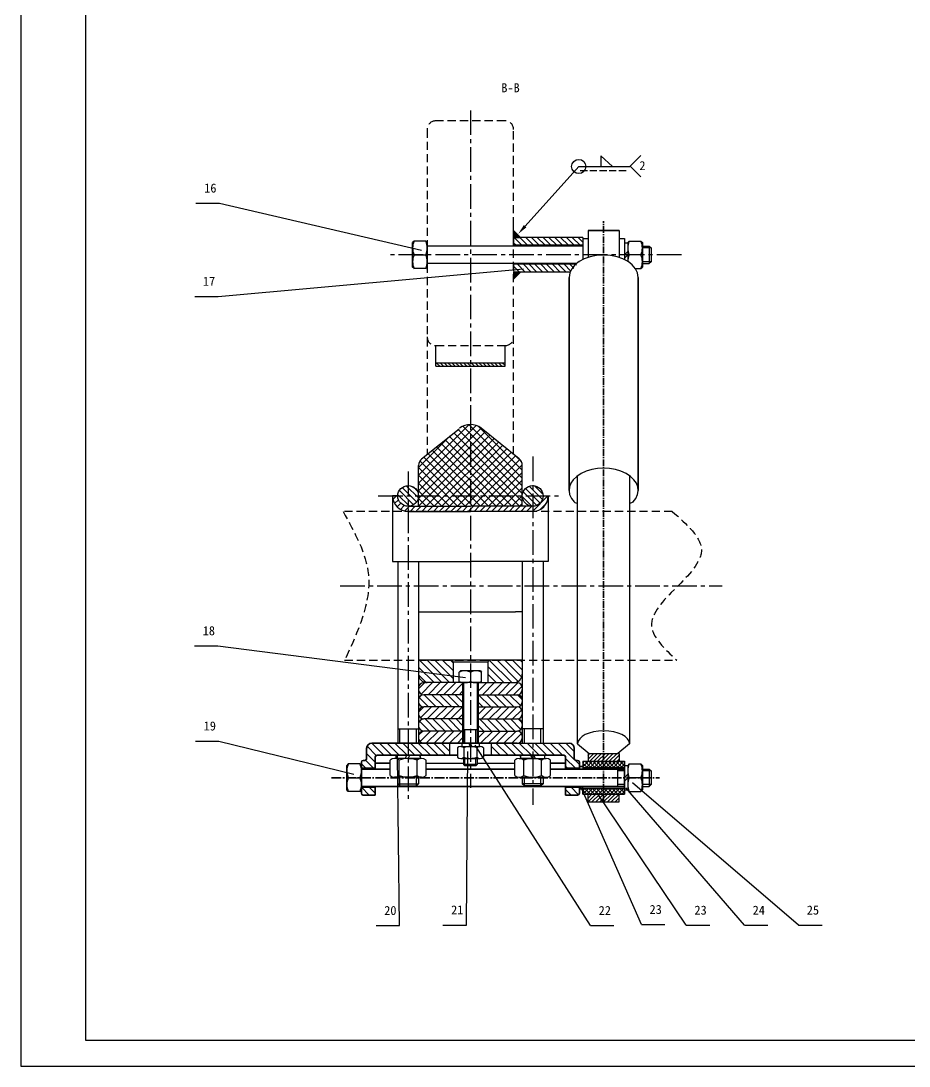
# Model space of a CAD drawing. Header units: millimetres. Extents: x -4667 to 8941, y -1665 to 5310.
# Drawn here: x 4079.8 to 4423.8, y 3129.6 to 3534.7 of the extents above; entities that cross this region are included whole.
import ezdxf

# ---------------------------------------------------------------- set-up
doc = ezdxf.new("R2010")
doc.units = ezdxf.units.MM
doc.linetypes.add('CENTER2', pattern=[28.575, 19.05, -3.175, 3.175, -3.175])
doc.linetypes.add('DASHED2', pattern=[9.525, 6.35, -3.175])
for name, color, linetype in [('尺寸', 4, 'CONTINUOUS'), ('点划线', 6, 'CENTER2'), ('细实线', 3, 'CONTINUOUS'), ('虚线', 4, 'DASHED2')]:
    doc.layers.add(name, color=color, linetype=linetype)
doc.layers.add('粗实线', color=2, linetype='CONTINUOUS', lineweight=30)
doc.styles.get("Standard").update_dxf_attribs({"font": '', "height": 3.5})
doc.styles.get('Standard').set_extended_font_data('SimSun')

msp = doc.modelspace()

# ---------------------------------------------------------------- hatches: boundary and pattern name
at = {"layer": '粗实线', "ltscale": 0.5}
for points in [[(4270.66, 3453.38), (4270.66, 3450.7), (4273.34, 3450.7)], [(4273.34, 3437.3), (4270.66, 3437.3), (4270.66, 3434.62)]]:
    msp.add_hatch(color=256, dxfattribs=at).paths.add_polyline_path(points)
at = {"layer": '细实线', "ltscale": 0.5}
h = msp.add_hatch(dxfattribs=at)
h.set_pattern_fill('ANSI31', color=256, scale=0.67, style=0)
h.set_pattern_definition([(45, (4233.8086, 3254.7525), (-1.504193, 1.504193), [])])
h.paths.add_polyline_path([(4313.86, 3633.51, 0.414214), (4311.85, 3635.52), (4293.76, 3635.52), (4293.76, 3630.83), (4311.85, 3630.83, 0.414214), (4313.86, 3632.84)], flags=17)
h.paths.add_polyline_path([(4293.76, 3635.52), (4275.67, 3635.52, 0.414214), (4273.66, 3633.51), (4273.66, 3632.84, 0.414214), (4275.67, 3630.83), (4293.76, 3630.83)], flags=17)
h.paths.add_polyline_path([(4293.76, 3653.61), (4275.67, 3653.61, 0.414214), (4273.66, 3651.6), (4273.66, 3650.93, 0.414214), (4275.67, 3648.92), (4293.76, 3648.92)], flags=17)
h.paths.add_polyline_path([(4313.86, 3650.93), (4313.86, 3651.6, 0.414214), (4311.85, 3653.61), (4293.76, 3653.61), (4293.76, 3648.92), (4311.85, 3648.92, 0.414214)], flags=17)
h.paths.add_polyline_path([(4311.85, 3648.92, 0.414214), (4313.86, 3650.93), (4313.86, 3651.6, 0.414214), (4311.85, 3653.61), (4293.76, 3653.61), (4293.76, 3648.92)])
h.paths.add_polyline_path([(4293.76, 3648.92), (4293.76, 3653.61), (4275.67, 3653.61, 0.414214), (4273.66, 3651.6), (4273.66, 3650.93, 0.414214), (4275.67, 3648.92)])
h.paths.add_polyline_path([(4275.67, 3635.52, 0.414214), (4273.66, 3633.51), (4273.66, 3632.84, 0.414214), (4275.67, 3630.83), (4293.76, 3630.83), (4293.76, 3635.52)], flags=17)
h.paths.add_polyline_path([(4311.85, 3630.83, 0.414214), (4313.86, 3632.84), (4313.86, 3633.51, 0.414214), (4311.85, 3635.52), (4293.76, 3635.52), (4293.76, 3630.83)], flags=17)
h.paths.add_polyline_path([(4250.89, 3273.51), (4250.89, 3278.2), (4235.82, 3278.2, 0.414214), (4233.81, 3276.19), (4233.81, 3275.52, 0.414214), (4235.82, 3273.51)])
h.paths.add_polyline_path([(4272, 3273.51, 0.414214), (4274.01, 3275.52), (4274.01, 3276.19, 0.414214), (4272, 3278.2), (4256.92, 3278.2), (4256.92, 3273.51)])
h.paths.add_polyline_path([(4235.82, 3268.82, 0.414214), (4233.81, 3266.81), (4233.81, 3266.14, 0.414214), (4235.82, 3264.13), (4250.89, 3264.13), (4250.89, 3268.82)])
h.paths.add_polyline_path([(4272, 3264.13, 0.414214), (4274.01, 3266.14), (4274.01, 3266.81, 0.414214), (4272, 3268.82), (4256.92, 3268.82), (4256.92, 3264.13)])
h.paths.add_polyline_path([(4250.89, 3254.75), (4250.89, 3259.44), (4235.82, 3259.44, 0.414214), (4233.81, 3257.43), (4233.81, 3256.76, 0.414214), (4235.82, 3254.75)])
h.paths.add_polyline_path([(4272, 3254.75, 0.414214), (4274.01, 3256.76), (4274.01, 3257.43, 0.414214), (4272, 3259.44), (4256.92, 3259.44), (4256.92, 3254.75), (4257.26, 3254.75)])
h = msp.add_hatch(dxfattribs=at)
h.set_pattern_fill('ANSI31', color=256, scale=0.5025, angle=90, style=0)
h.set_pattern_definition([(135, (4270.6586, 3437.303), (-1.128145, -1.128145), [])])
h.paths.add_polyline_path([(4297.46, 3450.7), (4270.66, 3450.7), (4270.66, 3447.69), (4297.46, 3447.69)])
edge = h.paths.add_edge_path()
edge.add_ellipse((4305.5, 3435.28), major_axis=(-13.4, 0), ratio=0.642788, start_angle=324.1852, end_angle=346.4008, ccw=False)
edge.add_line((4294.63, 3440.32), (4270.66, 3440.32))
edge.add_line((4270.66, 3440.32), (4270.66, 3437.64))
edge.add_line((4270.66, 3437.64), (4270.66, 3437.3))
edge.add_line((4270.66, 3437.3), (4273.34, 3437.3))
edge.add_line((4273.34, 3437.3), (4292.47, 3437.3))
h = msp.add_hatch(dxfattribs=at)
h.set_pattern_fill('ANSI31', color=256, scale=0.335, angle=90, style=0)
h.set_pattern_definition([(135, (4240.5086, 3400.7903), (-0.752096, -0.752096), [])])
h.paths.add_polyline_path([(4253.91, 3402.13), (4240.51, 3402.13), (4240.51, 3400.79), (4253.91, 3400.79)])
h.paths.add_polyline_path([(4267.31, 3402.13), (4253.91, 3402.13), (4253.91, 3400.79), (4267.31, 3400.79)])
h = msp.add_hatch(dxfattribs=at)
h.set_pattern_fill('ANSI37', color=256, scale=0.67, angle=90, style=0)
h.set_pattern_definition([(135, (4233.8086, 3346.5425), (-1.50419, -1.50419), []), (225, (4233.8086, 3346.5425), (1.50419, -1.50419), [])])
h.paths.add_polyline_path([(4253.91, 3350.56), (4274.01, 3350.56), (4274.01, 3362.36, 0.226756), (4272.76, 3364.97), (4258.12, 3376.78, 0.171363), (4253.91, 3378.27)])
h.paths.add_polyline_path([(4253.91, 3378.27, 0.171363), (4249.7, 3376.78), (4235.06, 3364.97, 0.226756), (4233.81, 3362.36), (4233.81, 3350.56), (4253.91, 3350.56)])
h.paths.add_polyline_path([(4253.91, 3346.54), (4253.91, 3350.56), (4233.81, 3350.56), (4233.81, 3346.54)])
h.paths.add_polyline_path([(4274.01, 3346.54), (4274.01, 3350.56), (4253.91, 3350.56), (4253.91, 3346.54)])
h = msp.add_hatch(dxfattribs=at)
h.set_pattern_fill('ANSI31', color=256, scale=0.5025, angle=90, style=0)
h.set_pattern_definition([(135, (4225.7686, 3346.5425), (-1.128145, -1.128145), [])])
h.paths.add_polyline_path([(4229.79, 3354.58, 0.414214), (4225.77, 3350.56), (4229.79, 3350.56)])
h.paths.add_polyline_path([(4233.81, 3350.56, 0.414214), (4229.79, 3354.58), (4229.79, 3350.56)])
h.paths.add_polyline_path([(4233.81, 3350.56), (4229.79, 3350.56), (4229.79, 3346.54, 0.414214)])
h.paths.add_polyline_path([(4229.79, 3350.56), (4225.77, 3350.56, 0.414214), (4229.79, 3346.54)])
h.paths.add_polyline_path([(4278.03, 3354.58, 0.414214), (4274.01, 3350.56), (4278.03, 3350.56)])
h.paths.add_polyline_path([(4282.05, 3350.56, 0.414214), (4278.03, 3354.58), (4278.03, 3350.56)])
h.paths.add_polyline_path([(4278.03, 3346.54, 0.414214), (4282.05, 3350.56), (4278.03, 3350.56)])
h.paths.add_polyline_path([(4278.03, 3346.54), (4278.03, 3350.56), (4274.01, 3350.56, 0.414214)])
h = msp.add_hatch(dxfattribs=at)
h.set_pattern_fill('ANSI31', color=256, scale=0.5025, style=0)
h.set_pattern_definition([(45, (4223.7586, 3344.5325), (-1.128145, 1.128145), [])])
h.paths.add_polyline_path([(4253.91, 3346.54), (4229.79, 3346.54), (4229.79, 3344.53), (4253.91, 3344.53)])
h.paths.add_polyline_path([(4278.03, 3346.54), (4253.91, 3346.54), (4253.91, 3344.53), (4278.03, 3344.53)])
h.paths.add_polyline_path([(4284.06, 3350.56), (4282.05, 3350.56, -0.414214), (4278.03, 3346.54), (4278.03, 3344.53, 0.414214)])
h.paths.add_polyline_path([(4225.77, 3350.56), (4223.76, 3350.56, 0.414214), (4229.79, 3344.53), (4229.79, 3346.54, -0.414214)])
h = msp.add_hatch(dxfattribs=at)
h.set_pattern_fill('ANSI31', color=256, scale=0.67, angle=90, style=0)
h.set_pattern_definition([(135, (4233.8086, 3278.2025), (-1.50419, -1.50419), [])])
h.paths.add_polyline_path([(4247.21, 3278.2), (4247.21, 3286.91), (4233.81, 3286.91), (4233.81, 3281.55, 0.414214), (4237.16, 3278.2)])
h.paths.add_polyline_path([(4270.66, 3278.2, 0.414214), (4274.01, 3281.55), (4274.01, 3286.91), (4260.61, 3286.91), (4260.61, 3278.2)])
h = msp.add_hatch(dxfattribs=at)
h.set_pattern_fill('ANSI31', color=256, scale=0.67, angle=90, style=0)
h.set_pattern_definition([(135, (4211.6986, 3234.6525), (-1.504193, -1.504193), [])])
h.paths.add_polyline_path([(4245.87, 3254.75), (4229.79, 3254.75), (4229.79, 3250.06), (4234.14, 3250.06), (4245.87, 3250.06)])
h.paths.add_polyline_path([(4229.79, 3254.75), (4215.72, 3254.75, 0.414214), (4213.71, 3252.74), (4213.71, 3248.72, -0.414214), (4213.04, 3248.05), (4212.37, 3248.05, 0.414214), (4211.7, 3247.38), (4211.7, 3245.04), (4217.06, 3245.04), (4217.06, 3249.39, -0.414214), (4217.73, 3250.06), (4229.79, 3250.06)])
h.paths.add_polyline_path([(4217.06, 3237.67), (4211.7, 3237.67), (4211.7, 3236.61), (4211.7, 3235.32, 0.414214), (4212.37, 3234.65), (4217.06, 3234.65)])
h.paths.add_polyline_path([(4278.03, 3254.75), (4261.95, 3254.75), (4261.95, 3250.06), (4278.03, 3250.06)])
h.paths.add_polyline_path([(4294.11, 3252.74, 0.414214), (4292.1, 3254.75), (4278.03, 3254.75), (4278.03, 3250.06), (4290.09, 3250.06, -0.414214), (4290.76, 3249.39), (4290.76, 3245.04), (4296.12, 3245.04), (4296.12, 3247.38, 0.414214), (4295.45, 3248.05), (4294.78, 3248.05, -0.414214), (4294.11, 3248.72)])
h.paths.add_polyline_path([(4296.12, 3237.67), (4290.76, 3237.67), (4290.76, 3234.65), (4294.11, 3234.65), (4295.45, 3234.65, 0.414214), (4296.12, 3235.32)])
h.paths.add_polyline_path([(4274.01, 3261.45), (4274.01, 3262.12, 0.414214), (4272, 3264.13), (4256.92, 3264.13), (4256.92, 3259.44), (4272, 3259.44, 0.414214)])
h.paths.add_polyline_path([(4250.89, 3264.13), (4235.82, 3264.13, 0.414214), (4233.81, 3262.12), (4233.81, 3261.45, 0.414214), (4235.82, 3259.44), (4250.89, 3259.44)])
h.paths.add_polyline_path([(4250.89, 3273.51), (4235.82, 3273.51, 0.414214), (4233.81, 3271.5), (4233.81, 3270.83, 0.414214), (4235.82, 3268.82), (4250.89, 3268.82)])
h.paths.add_polyline_path([(4274.01, 3270.83), (4274.01, 3271.5, 0.414214), (4272, 3273.51), (4256.92, 3273.51), (4256.92, 3268.82), (4272, 3268.82, 0.414214)])
h = msp.add_hatch(dxfattribs=at)
h.set_pattern_fill('ANSI31', color=256, scale=0.335, style=0)
h.set_pattern_definition([(45, (4299.4686, 3231.9725), (-0.752096, 0.752096), [])])
h.paths.add_polyline_path([(4305.5, 3250.73), (4305.5, 3247.72), (4311.53, 3247.72), (4311.53, 3250.73)])
h.paths.add_polyline_path([(4311.53, 3231.97), (4311.53, 3234.99), (4299.47, 3234.99), (4299.47, 3231.97)])
h.paths.add_polyline_path([(4305.5, 3247.72), (4305.5, 3250.73), (4299.47, 3250.73), (4299.47, 3247.72)])
h = msp.add_hatch(dxfattribs=at)
h.set_pattern_fill('ANSI37', color=256, scale=0.335, style=0)
h.set_pattern_definition([(45, (4297.4586, 3234.9875), (-0.752096, 0.752096), []), (135, (4297.4586, 3234.9875), (-0.752096, -0.752096), [])])
h.paths.add_polyline_path([(4305.5, 3247.72), (4297.46, 3247.72), (4297.46, 3245.37), (4305.5, 3245.37)])
h.paths.add_polyline_path([(4313.54, 3247.72), (4305.5, 3247.72), (4305.5, 3245.37), (4313.54, 3245.37), (4313.54, 3246.04)])
h.paths.add_polyline_path([(4313.54, 3237.33), (4305.5, 3237.33), (4305.5, 3234.99), (4313.54, 3234.99)])
h.paths.add_polyline_path([(4305.5, 3237.33), (4297.46, 3237.33), (4297.46, 3234.99), (4305.5, 3234.99)])

# ---------------------------------------------------------------- linework, layer by layer
at = {"layer": '尺寸', "ltscale": 0.5}
for p, q in [((4304.45, 3482.32), (4304.45, 3478.26)), ((4308.99, 3478.26), (4304.45, 3482.32)), ((4296.48, 3476.71), (4299.24, 3476.71)), ((4300.17, 3476.71), (4302.93, 3476.71)), ((4303.94, 3476.71), (4306.7, 3476.71)), ((4304.45, 3478.26), (4308.99, 3478.26)), ((4307.66, 3476.71), (4310.41, 3476.71)), ((4311.46, 3476.71), (4314.21, 3476.71))]:
    msp.add_line(p, q, dxfattribs=at)
msp.add_circle((4295.88, 3478.23), 2.75, dxfattribs=at)
at = {"layer": '点划线', "ltscale": 0.5}
for p, q in [((4253.91, 3499.99), (4253.91, 3237.44)), ((4335.61, 3444), (4222.36, 3444)), ((4278.03, 3365.82), (4278.03, 3230.84)), ((4229.79, 3360), (4229.79, 3233.21)), ((4218.17, 3350.56), (4288.06, 3350.56)), ((4203.48, 3315.72), (4351.39, 3315.72))]:
    msp.add_line(p, q, dxfattribs=at)
at = {"layer": '点划线', "lineweight": 35, "ltscale": 0.1375}
msp.add_line((4305.5, 3232.45), (4305.5, 3457.09), dxfattribs=at)
at = {"layer": '点划线', "lineweight": 35, "ltscale": 0.2}
msp.add_line((4200.05, 3241.35), (4327.18, 3241.35), dxfattribs=at)
at = {"layer": '粗实线'}
for p, q in [((4104.8, 3960.6), (4104.8, 3139.6)), ((4313.54, 3448.69), (4314.88, 3448.69)), ((4320.47, 3447.35), (4323.19, 3447.35)), ((4323.19, 3447.35), (4323.86, 3446.68)), ((4323.19, 3447.35), (4323.19, 3440.65)), ((4323.86, 3446.68), (4323.86, 3441.32)), ((4320.47, 3440.65), (4323.19, 3440.65)), ((4323.86, 3441.32), (4323.19, 3440.65)), ((4251.23, 3278.2), (4251.23, 3254.75)), ((4256.59, 3278.2), (4256.59, 3254.75)), ((4225.77, 3260.25), (4233.81, 3260.25)), ((4256.59, 3259.92), (4251.23, 3259.92)), ((4282.05, 3260.25), (4274.01, 3260.25)), ((4251.23, 3248.86), (4251.23, 3246.52)), ((4256.59, 3248.86), (4256.59, 3246.52)), ((4251.76, 3245.99), (4251.23, 3246.52)), ((4256.59, 3246.52), (4251.23, 3246.52)), ((4256.05, 3245.99), (4251.76, 3245.99)), ((4256.59, 3246.52), (4256.05, 3245.99)), ((4310.86, 3244.7), (4310.86, 3238)), ((4313.54, 3246.04), (4314.88, 3246.04)), ((4320.47, 3244.7), (4323.19, 3244.7)), ((4323.19, 3244.7), (4323.86, 3244.03)), ((4323.19, 3244.7), (4323.19, 3238)), ((4225.77, 3241.56), (4225.77, 3239.01)), ((4233.81, 3241.56), (4233.81, 3239.01)), ((4274.01, 3241.56), (4274.01, 3239.01)), ((4282.05, 3241.56), (4282.05, 3239.01)), ((4323.86, 3244.03), (4323.86, 3238.67)), ((4225.77, 3239.01), (4226.57, 3238.21)), ((4225.77, 3239.01), (4233.81, 3239.01)), ((4226.57, 3238.21), (4233, 3238.21)), ((4233, 3238.21), (4233.81, 3239.01)), ((4274.81, 3238.21), (4274.01, 3239.01)), ((4282.05, 3239.01), (4274.01, 3239.01)), ((4281.24, 3238.21), (4274.81, 3238.21)), ((4282.05, 3239.01), (4281.24, 3238.21)), ((4313.54, 3236.66), (4314.88, 3236.66)), ((4320.47, 3238), (4323.19, 3238)), ((4323.86, 3238.67), (4323.19, 3238)), ((4104.8, 3139.6), (5258.8, 3139.6))]:
    msp.add_line(p, q, dxfattribs=at)
at = {"layer": '粗实线', "ltscale": 0.5}
for p, q in [((4270.66, 3450.7), (4270.66, 3453.38)), ((4273.34, 3450.7), (4270.66, 3453.38)), ((4311.53, 3453.38), (4299.47, 3453.38)), ((4299.47, 3453.38), (4311.53, 3453.38)), ((4299.47, 3453.38), (4299.47, 3442.97)), ((4311.53, 3453.38), (4311.53, 3442.97)), ((4232.07, 3449.36), (4231.53, 3448.75)), ((4231.53, 3439.26), (4231.53, 3448.75)), ((4236.62, 3449.36), (4232.07, 3449.36)), ((4236.62, 3449.36), (4237.16, 3448.75)), ((4237.16, 3439.26), (4237.16, 3448.75)), ((4237.16, 3439.98), (4237.16, 3448.02)), ((4297.46, 3447.35), (4237.16, 3447.35)), ((4297.46, 3450.7), (4270.66, 3450.7)), ((4270.66, 3450.7), (4273.34, 3450.7)), ((4270.66, 3450.37), (4270.66, 3447.35)), ((4297.46, 3447.69), (4270.66, 3447.69)), ((4297.46, 3450.7), (4297.46, 3442.17)), ((4297.46, 3450.37), (4299.47, 3450.37)), ((4311.53, 3450.37), (4313.54, 3450.37)), ((4313.54, 3450.37), (4313.54, 3442.17)), ((4315.41, 3449.36), (4314.88, 3448.75)), ((4314.88, 3448.75), (4314.88, 3441.43)), ((4314.88, 3448.02), (4314.88, 3441.32)), ((4315.41, 3449.36), (4319.97, 3449.36)), ((4319.97, 3449.36), (4320.51, 3448.75)), ((4320.51, 3448.75), (4320.51, 3439.26)), ((4232.07, 3444), (4236.62, 3444)), ((4314.88, 3445.34), (4313.54, 3444)), ((4314.88, 3444), (4313.54, 3442.66)), ((4319.97, 3444), (4315.41, 3444)), ((4232.07, 3438.64), (4231.53, 3439.26)), ((4236.62, 3438.64), (4237.16, 3439.26)), ((4295.03, 3440.65), (4237.16, 3440.65)), ((4270.66, 3440.65), (4270.66, 3437.64)), ((4294.63, 3440.32), (4270.66, 3440.32)), ((4319.97, 3438.64), (4320.51, 3439.26)), ((4236.62, 3438.64), (4232.07, 3438.64)), ((4292.47, 3437.3), (4270.66, 3437.3)), ((4270.66, 3437.3), (4270.66, 3434.62)), ((4270.66, 3437.3), (4273.34, 3437.3)), ((4273.34, 3437.3), (4270.66, 3434.62)), ((4317.83, 3438.64), (4319.97, 3438.64)), ((4240.51, 3400.79), (4240.51, 3408.83)), ((4267.31, 3400.79), (4267.31, 3408.83)), ((4240.51, 3402.13), (4267.31, 3402.13)), ((4240.51, 3400.79), (4267.31, 3400.79)), ((4235, 3364.92), (4249.51, 3376.62)), ((4272.76, 3364.97), (4258.12, 3376.78)), ((4233.81, 3346.54), (4233.81, 3362.36)), ((4274.01, 3346.54), (4274.01, 3362.36)), ((4295.45, 3254.55), (4295.45, 3358.39)), ((4315.55, 3358.39), (4315.55, 3254.55)), ((4223.76, 3350.56), (4223.76, 3325.17)), ((4225.77, 3350.56), (4223.76, 3350.56)), ((4282.05, 3350.56), (4284.06, 3350.56)), ((4284.06, 3350.56), (4284.06, 3325.17)), ((4229.79, 3346.54), (4253.91, 3346.54)), ((4278.03, 3346.54), (4253.91, 3346.54)), ((4229.79, 3344.53), (4253.91, 3344.53)), ((4278.03, 3344.53), (4253.91, 3344.53)), ((4223.76, 3325.17), (4253.91, 3325.17)), ((4225.77, 3325.17), (4225.77, 3254.75)), ((4233.81, 3325.17), (4233.81, 3254.75)), ((4284.06, 3325.17), (4253.91, 3325.17)), ((4274.01, 3325.17), (4274.01, 3254.75)), ((4282.05, 3325.17), (4282.05, 3254.75)), ((4233.81, 3305.67), (4271.33, 3305.67)), ((4274.01, 3305.67), (4271.33, 3305.67)), ((4274.01, 3286.91), (4233.81, 3286.91)), ((4247.21, 3286.24), (4246.54, 3286.91)), ((4247.21, 3286.24), (4247.21, 3278.2)), ((4247.21, 3286.24), (4260.61, 3286.24)), ((4260.61, 3286.24), (4261.28, 3286.91)), ((4260.61, 3286.24), (4260.61, 3278.2)), ((4249.55, 3282.3), (4250.05, 3282.73)), ((4249.55, 3278.64), (4249.55, 3282.3)), ((4257.76, 3282.73), (4250.05, 3282.73)), ((4253.91, 3282.3), (4253.91, 3278.64)), ((4257.76, 3282.73), (4258.26, 3282.3)), ((4258.26, 3278.64), (4258.26, 3282.3)), ((4233.81, 3278.2), (4233.81, 3273.51)), ((4251.23, 3278.2), (4235.82, 3278.2)), ((4249.55, 3278.64), (4250.05, 3278.2)), ((4257.76, 3278.2), (4250.05, 3278.2)), ((4250.89, 3278.2), (4250.89, 3254.75)), ((4256.59, 3278.2), (4272, 3278.2)), ((4256.92, 3278.2), (4256.92, 3254.75)), ((4257.76, 3278.2), (4258.26, 3278.64)), ((4233.81, 3276.19), (4233.81, 3275.52)), ((4233.81, 3273.51), (4233.81, 3268.82)), ((4251.23, 3273.51), (4235.82, 3273.51)), ((4256.59, 3273.51), (4272, 3273.51)), ((4274.01, 3276.19), (4274.01, 3275.52)), ((4233.81, 3271.5), (4233.81, 3270.83)), ((4274.01, 3271.5), (4274.01, 3270.83)), ((4233.81, 3268.82), (4233.81, 3264.13)), ((4233.81, 3266.81), (4233.81, 3266.14)), ((4251.23, 3268.82), (4235.82, 3268.82)), ((4256.59, 3268.82), (4272, 3268.82)), ((4274.01, 3266.81), (4274.01, 3266.14)), ((4233.81, 3264.13), (4233.81, 3259.44)), ((4233.81, 3262.12), (4233.81, 3261.45)), ((4251.23, 3264.13), (4235.82, 3264.13)), ((4256.59, 3264.13), (4272, 3264.13)), ((4274.01, 3262.12), (4274.01, 3261.45)), ((4233.81, 3259.44), (4233.81, 3254.75)), ((4251.23, 3259.44), (4235.82, 3259.44)), ((4256.59, 3259.44), (4272, 3259.44)), ((4274.01, 3257.43), (4274.01, 3256.76)), ((4233.81, 3254.75), (4292.1, 3254.75)), ((4245.87, 3254.75), (4245.87, 3250.06)), ((4248.88, 3252.98), (4248.88, 3249.29)), ((4250.14, 3253.41), (4257.68, 3253.41)), ((4250.56, 3254.75), (4257.26, 3254.75)), ((4250.56, 3254.75), (4250.56, 3253.41)), ((4250.56, 3253.41), (4257.26, 3253.41)), ((4251.39, 3252.98), (4251.39, 3249.29)), ((4252.15, 3253.41), (4252.15, 3253.41)), ((4253.91, 3253.41), (4253.36, 3254.75)), ((4254.46, 3253.41), (4253.91, 3254.75)), ((4256.42, 3252.98), (4256.42, 3249.29)), ((4257.26, 3254.75), (4257.26, 3253.41)), ((4258.94, 3252.98), (4258.94, 3249.29)), ((4261.95, 3254.75), (4261.95, 3250.06)), ((4295.45, 3254.55), (4299.95, 3250.73)), ((4315.55, 3254.55), (4311.05, 3250.73)), ((4229.79, 3250.06), (4222.12, 3250.06)), ((4235.01, 3248.79), (4224.57, 3248.79)), ((4225.1, 3248.79), (4225.1, 3250.06)), ((4229.79, 3248.79), (4225.1, 3248.79)), ((4228.65, 3248.79), (4229.27, 3250.06)), ((4229.79, 3248.79), (4230.46, 3250.06)), ((4229.79, 3248.79), (4234.48, 3248.79)), ((4234.48, 3249.39), (4234.48, 3250.06)), ((4234.48, 3250.06), (4234.48, 3248.8)), ((4250.14, 3248.86), (4257.68, 3248.86)), ((4272.81, 3248.79), (4283.25, 3248.79)), ((4273.34, 3249.39), (4273.34, 3250.06)), ((4273.34, 3250.06), (4273.34, 3248.8)), ((4278.03, 3248.79), (4273.34, 3248.79)), ((4278.03, 3248.79), (4277.36, 3250.06)), ((4278.03, 3250.06), (4285.7, 3250.06)), ((4278.03, 3248.79), (4282.72, 3248.79)), ((4279.16, 3248.79), (4278.54, 3250.06)), ((4282.72, 3248.79), (4282.72, 3250.06)), ((4299.47, 3250.73), (4311.53, 3250.73)), ((4299.47, 3250.73), (4299.47, 3247.72)), ((4311.53, 3250.73), (4311.53, 3247.72)), ((4206.61, 3246.71), (4206.07, 3246.1)), ((4206.07, 3236.61), (4206.07, 3246.1)), ((4211.16, 3246.71), (4206.61, 3246.71)), ((4211.16, 3246.71), (4211.7, 3246.1)), ((4211.7, 3236.61), (4211.7, 3246.1)), ((4211.7, 3237.33), (4211.7, 3245.37)), ((4222.83, 3242.16), (4222.83, 3248.19)), ((4226.31, 3242.16), (4226.31, 3248.19)), ((4233.27, 3242.16), (4233.27, 3248.19)), ((4236.75, 3242.16), (4236.75, 3248.19)), ((4236.75, 3247), (4251.23, 3247)), ((4256.59, 3247), (4271.07, 3247)), ((4271.07, 3242.16), (4271.07, 3248.19)), ((4274.55, 3242.16), (4274.55, 3248.19)), ((4281.51, 3242.16), (4281.51, 3248.19)), ((4284.99, 3242.16), (4284.99, 3248.19)), ((4297.46, 3244.7), (4296.12, 3244.7)), ((4297.46, 3247.72), (4313.54, 3247.72)), ((4297.46, 3247.72), (4297.46, 3244.7)), ((4297.46, 3245.37), (4313.54, 3245.37)), ((4313.54, 3246.04), (4313.54, 3236.66)), ((4315.41, 3246.71), (4314.88, 3246.1)), ((4314.88, 3246.1), (4314.88, 3236.61)), ((4314.88, 3245.37), (4314.88, 3237.33)), ((4315.41, 3246.71), (4319.97, 3246.71)), ((4319.97, 3246.71), (4320.51, 3246.1)), ((4320.51, 3246.1), (4320.51, 3236.61)), ((4206.61, 3241.35), (4211.16, 3241.35)), ((4235.01, 3241.56), (4224.57, 3241.56)), ((4272.81, 3241.56), (4283.25, 3241.56)), ((4314.88, 3242.69), (4313.54, 3241.35)), ((4314.88, 3241.35), (4313.54, 3240.01)), ((4319.97, 3241.35), (4315.41, 3241.35)), ((4206.61, 3235.99), (4206.07, 3236.61)), ((4211.16, 3235.99), (4211.7, 3236.61)), ((4297.46, 3238), (4296.12, 3238)), ((4297.46, 3234.99), (4297.46, 3238)), ((4297.46, 3237.33), (4313.54, 3237.33)), ((4315.41, 3235.99), (4314.88, 3236.61)), ((4319.97, 3235.99), (4320.51, 3236.61)), ((4211.16, 3235.99), (4206.61, 3235.99)), ((4297.46, 3234.99), (4313.54, 3234.99)), ((4299.47, 3231.97), (4299.47, 3234.99)), ((4311.53, 3231.97), (4311.53, 3234.99)), ((4315.41, 3235.99), (4319.97, 3235.99)), ((4299.47, 3231.97), (4311.53, 3231.97))]:
    msp.add_line(p, q, dxfattribs=at)
at = {"layer": '粗实线', "lineweight": 35, "ltscale": 0.0875}
for p, q in [((4237.16, 3448.75), (4237.16, 3447.69)), ((4237.16, 3440.32), (4237.16, 3439.26)), ((4211.7, 3247.38), (4211.7, 3245.04)), ((4296.12, 3247.38), (4296.12, 3245.04)), ((4211.7, 3237.67), (4211.7, 3235.32)), ((4296.12, 3237.67), (4296.12, 3235.32))]:
    msp.add_line(p, q, dxfattribs=at)
at = {"layer": '粗实线', "lineweight": 35, "ltscale": 0.1375}
for p, q in [((4237.16, 3444), (4237.16, 3447.69)), ((4237.16, 3440.32), (4237.16, 3444)), ((4292.1, 3352.73), (4292.1, 3435.28)), ((4318.9, 3352.73), (4318.9, 3435.28)), ((4211.7, 3241.35), (4211.7, 3245.04)), ((4217.06, 3244.7), (4217.06, 3245.04)), ((4290.76, 3244.7), (4290.76, 3245.04)), ((4296.12, 3244.7), (4296.12, 3245.04)), ((4313.54, 3238), (4313.54, 3247.72)), ((4211.7, 3237.67), (4211.7, 3241.35)), ((4290.76, 3237.67), (4290.76, 3238)), ((4296.12, 3237.67), (4296.12, 3238)), ((4313.54, 3234.99), (4313.54, 3238))]:
    msp.add_line(p, q, dxfattribs=at)
at = {"layer": '粗实线', "lineweight": 35, "ltscale": 0.15}
for p, q in [((4213.71, 3252.74), (4213.71, 3248.72)), ((4294.11, 3252.74), (4294.11, 3248.72))]:
    msp.add_line(p, q, dxfattribs=at)
at = {"layer": '粗实线', "lineweight": 35}
for p, q in [((4272, 3254.75), (4215.72, 3254.75)), ((4217.73, 3250.06), (4248.88, 3250.06)), ((4258.94, 3250.06), (4290.09, 3250.06)), ((4222.83, 3247), (4217.06, 3247)), ((4284.99, 3247), (4290.76, 3247))]:
    msp.add_line(p, q, dxfattribs=at)
at = {"layer": '粗实线', "lineweight": 35, "ltscale": 0.1875}
for p, q in [((4217.06, 3249.39), (4217.06, 3245.04)), ((4290.76, 3249.39), (4290.76, 3245.04))]:
    msp.add_line(p, q, dxfattribs=at)
at = {"layer": '粗实线', "lineweight": 35, "ltscale": 0.1625}
for p, q in [((4225.43, 3250.06), (4229.79, 3250.06)), ((4229.79, 3250.06), (4234.14, 3250.06)), ((4278.03, 3250.06), (4273.67, 3250.06)), ((4282.38, 3250.06), (4278.03, 3250.06))]:
    msp.add_line(p, q, dxfattribs=at)
at = {"layer": '粗实线', "lineweight": 35, "ltscale": 0.2}
for p, q in [((4211.7, 3245.04), (4217.06, 3245.04)), ((4211.7, 3244.7), (4222.83, 3244.7)), ((4236.75, 3244.7), (4271.07, 3244.7)), ((4284.99, 3244.7), (4313.54, 3244.7)), ((4290.76, 3245.04), (4296.12, 3245.04)), ((4296.12, 3245.71), (4297.46, 3245.71)), ((4211.7, 3238), (4313.54, 3238)), ((4211.7, 3237.67), (4217.06, 3237.67)), ((4290.76, 3237.67), (4296.12, 3237.67)), ((4296.12, 3237), (4297.46, 3237))]:
    msp.add_line(p, q, dxfattribs=at)
at = {"layer": '粗实线', "lineweight": 35, "ltscale": 0.025}
for p, q in [((4212.37, 3248.05), (4213.04, 3248.05)), ((4294.78, 3248.05), (4295.45, 3248.05))]:
    msp.add_line(p, q, dxfattribs=at)
at = {"layer": '粗实线', "lineweight": 35, "ltscale": 0.1125}
for p, q in [((4217.06, 3238), (4217.06, 3234.65)), ((4290.76, 3237.67), (4290.76, 3234.65))]:
    msp.add_line(p, q, dxfattribs=at)
at = {"layer": '粗实线', "lineweight": 35, "ltscale": 0.05}
for p, q in [((4212.37, 3234.65), (4217.06, 3234.65)), ((4294.11, 3234.65), (4295.45, 3234.65))]:
    msp.add_line(p, q, dxfattribs=at)
at = {"layer": '粗实线', "lineweight": 35, "ltscale": 0.125}
msp.add_line((4290.76, 3234.65), (4294.11, 3234.65), dxfattribs=at)
at = {"layer": '粗实线', "ltscale": 0.5}
for centre in [(4229.79, 3350.56), (4278.03, 3350.56)]:
    msp.add_circle(centre, 4.02, dxfattribs=at)
for centre, radius, start, end in [((4238.5, 3446.68), 6.97, 157.3801, 202.6199), ((4230.19, 3446.68), 6.97, 337.3801, 22.6199), ((4321.85, 3446.68), 6.97, 157.3801, 202.6199), ((4313.54, 3446.68), 6.97, 337.3801, 22.6199), ((4238.5, 3441.32), 6.97, 157.3801, 202.6199), ((4230.19, 3441.32), 6.97, 337.3801, 22.6199), ((4321.85, 3441.32), 6.97, 157.3801, 180), ((4313.54, 3441.32), 6.97, 337.3801, 22.6199), ((4253.91, 3371.57), 6.7, 51.1043, 128.8957), ((4237.16, 3362.36), 3.35, 128.8957, 180), ((4270.66, 3362.36), 3.35, 0, 51.1043), ((4229.79, 3350.56), 6.03, 180, 270), ((4278.03, 3350.56), 6.03, 270, 0), ((4237.16, 3281.55), 3.35, 180, 270), ((4251.73, 3277.07), 5.66, 67.3801, 112.6199), ((4256.09, 3277.07), 5.66, 67.3801, 112.6199), ((4270.66, 3281.55), 3.35, 270, 0), ((4235.82, 3276.19), 2.01, 90, 180), ((4251.73, 3283.86), 5.66, 247.3801, 292.6199), ((4256.09, 3283.86), 5.66, 247.3801, 292.6199), ((4272, 3276.19), 2.01, 0, 90), ((4235.82, 3275.52), 2.01, 180, 270), ((4235.82, 3271.5), 2.01, 90, 180), ((4272, 3275.52), 2.01, 270, 0), ((4272, 3271.5), 2.01, 0, 90), ((4235.82, 3270.83), 2.01, 180, 270), ((4272, 3270.83), 2.01, 270, 0), ((4235.82, 3266.81), 2.01, 90, 180), ((4235.82, 3266.14), 2.01, 180, 270), ((4272, 3266.81), 2.01, 0, 90), ((4272, 3266.14), 2.01, 270, 0), ((4235.82, 3262.12), 2.01, 90, 180), ((4235.82, 3261.45), 2.01, 180, 270), ((4272, 3262.12), 2.01, 0, 90), ((4272, 3261.45), 2.01, 270, 0), ((4235.82, 3257.43), 2.01, 90, 180), ((4235.82, 3256.76), 2.01, 180, 270), ((4272, 3257.43), 2.01, 0, 90), ((4272, 3256.76), 2.01, 270, 0), ((4250.14, 3251.38), 2.03, 51.7868, 128.2132), ((4253.91, 3245.94), 7.48, 70.3471, 109.6529), ((4257.68, 3251.38), 2.03, 51.7868, 128.2132), ((4224.57, 3245.98), 2.81, 51.7868, 128.2132), ((4229.79, 3238.44), 10.35, 70.3471, 109.6529), ((4235.01, 3245.98), 2.81, 51.7868, 128.2132), ((4250.14, 3250.89), 2.03, 231.7868, 308.2132), ((4253.91, 3256.33), 7.48, 250.3471, 289.6529), ((4257.68, 3250.89), 2.03, 231.7868, 308.2132), ((4272.81, 3245.98), 2.81, 51.7868, 128.2132), ((4278.03, 3238.44), 10.35, 70.3471, 109.6529), ((4283.25, 3245.98), 2.81, 51.7868, 128.2132), ((4213.04, 3244.03), 6.97, 157.3801, 202.6199), ((4204.73, 3244.03), 6.97, 337.3801, 22.6199), ((4321.85, 3244.03), 6.97, 157.3801, 202.6199), ((4313.54, 3244.03), 6.97, 337.3801, 22.6199), ((4213.04, 3238.67), 6.97, 157.3801, 202.6199), ((4204.73, 3238.67), 6.97, 337.3801, 22.6199), ((4224.57, 3244.37), 2.81, 231.7868, 308.2132), ((4229.79, 3251.91), 10.35, 250.3471, 289.6529), ((4235.01, 3244.37), 2.81, 231.7868, 308.2132), ((4272.81, 3244.37), 2.81, 231.7868, 308.2132), ((4278.03, 3251.91), 10.35, 250.3471, 289.6529), ((4283.25, 3244.37), 2.81, 231.7868, 308.2132), ((4321.85, 3238.67), 6.97, 157.3801, 202.6199), ((4313.54, 3238.67), 6.97, 337.3801, 22.6199)]:
    msp.add_arc(centre, radius, start, end, dxfattribs=at)
at = {"layer": '粗实线', "lineweight": 35, "ltscale": 0.15}
for centre, radius, start, end in [((4215.72, 3252.74), 2.01, 90, 180), ((4292.1, 3252.74), 2.01, 0, 90), ((4213.04, 3248.72), 0.67, 270, 0)]:
    msp.add_arc(centre, radius, start, end, dxfattribs=at)
at = {"layer": '粗实线', "lineweight": 35}
msp.add_arc((4217.73, 3249.39), 0.67, 90, 180, dxfattribs=at)
at = {"layer": '粗实线', "lineweight": 35, "ltscale": 0.1875}
msp.add_arc((4290.09, 3249.39), 0.67, 0, 90, dxfattribs=at)
at = {"layer": '粗实线', "lineweight": 35, "ltscale": 0.025}
msp.add_arc((4294.78, 3248.72), 0.67, 180, 270, dxfattribs=at)
at = {"layer": '粗实线', "lineweight": 35, "ltscale": 0.0875}
for centre, start, end in [((4212.37, 3247.38), 90, 180), ((4295.45, 3247.38), 0, 90), ((4212.37, 3235.32), 180, 270), ((4295.45, 3235.32), 270, 0)]:
    msp.add_arc(centre, 0.67, start, end, dxfattribs=at)
at = {"layer": '粗实线', "ltscale": 0.5}
for centre, major_axis, ratio, start_param, end_param in [((4305.5, 3435.28), (-13.4, 0), 0.642788, 3.141593, 6.283185), ((4305.5, 3352.73), (-13.4, 0), 0.638548, 2.586782, 6.837996), ((4305.5, 3254.55), (-10.05, 0), 0.493562, 3.141593, 6.283185)]:
    msp.add_ellipse(centre, major_axis=major_axis, ratio=ratio, start_param=start_param, end_param=end_param, dxfattribs=at)
for points, start_tangent, end_tangent in [([(4294.11, 3348.21), (4295.45, 3347.74)], (0.778929, -0.627112), (0.998347, -0.057475)), ([(4316.89, 3348.21), (4315.55, 3347.74)], (-0.778929, -0.627112), (-0.998347, -0.057475))]:
    msp.add_spline(points, degree=3, dxfattribs=dict(at, start_tangent=start_tangent, end_tangent=end_tangent))
at = {"layer": '细实线'}
for p, q in [((4079.8, 3970.6), (4079.8, 3129.6)), ((4323.86, 3446.68), (4320.51, 3446.68)), ((4323.86, 3441.32), (4320.51, 3441.32)), ((4226.57, 3254.75), (4226.57, 3260.25)), ((4233, 3254.75), (4233, 3260.25)), ((4251.76, 3254.75), (4251.76, 3259.92)), ((4256.05, 3254.75), (4256.05, 3259.92)), ((4274.81, 3254.75), (4274.81, 3260.25)), ((4281.24, 3254.75), (4281.24, 3260.25)), ((4251.76, 3245.99), (4251.76, 3248.86)), ((4256.05, 3245.99), (4256.05, 3248.86)), ((4226.57, 3238.21), (4226.57, 3241.56)), ((4233, 3238.21), (4233, 3241.56)), ((4274.81, 3238.21), (4274.81, 3241.56)), ((4281.24, 3238.21), (4281.24, 3241.56)), ((4313.54, 3244.03), (4310.86, 3244.03)), ((4323.86, 3244.03), (4320.51, 3244.03)), ((4313.54, 3238.67), (4310.86, 3238.67)), ((4323.86, 3238.67), (4320.51, 3238.67)), ((4079.8, 3129.6), (5268.8, 3129.6))]:
    msp.add_line(p, q, dxfattribs=at)
at = {"layer": '细实线', "ltscale": 0.5}
for p, q in [((4319.97, 3482.45), (4315.81, 3478.32)), ((4295.88, 3478.23), (4315.67, 3478.23)), ((4319.93, 3474.2), (4315.79, 3478.33)), ((4147.62, 3464.02), (4156.7, 3464.02)), ((4156.7, 3464.02), (4234.92, 3445.86)), ((4156.21, 3427.87), (4274.41, 3438.55)), ((4147.13, 3427.87), (4156.21, 3427.87)), ((4147.05, 3292.46), (4156.13, 3292.46)), ((4156.13, 3292.46), (4252, 3280.25)), ((4147.42, 3255.55), (4156.5, 3255.55)), ((4156.5, 3255.55), (4208.71, 3242.72)), ((4300.43, 3184.04), (4255.71, 3253.99)), ((4226.44, 3184.03), (4225.7, 3249.68)), ((4252.35, 3184.26), (4252.87, 3251.51)), ((4320.12, 3184.44), (4296.8, 3237.51)), ((4360.07, 3184.15), (4314.1, 3237.45)), ((4381.04, 3184.19), (4316.7, 3239.36)), ((4337.52, 3184.17), (4302.65, 3235.97)), ((4217.36, 3184.03), (4226.44, 3184.03)), ((4243.27, 3184.26), (4252.35, 3184.26)), ((4300.43, 3184.04), (4309.51, 3184.04)), ((4320.12, 3184.44), (4329.2, 3184.44)), ((4337.52, 3184.17), (4346.6, 3184.17)), ((4360.07, 3184.15), (4369.15, 3184.15)), ((4381.04, 3184.19), (4390.12, 3184.19))]:
    msp.add_line(p, q, dxfattribs=at)
at = {"layer": '细实线', "linetype": 'ByBlock', "lineweight": -2, "ltscale": 0.5}
msp.add_lwpolyline([(4275.1, 3455.08), (4295.88, 3478.23)], dxfattribs=at)
at = {"layer": '细实线', "ltscale": 0.5}
msp.add_solid([(4274.6, 3455.52), (4272.42, 3452.11), (4275.59, 3454.63)], dxfattribs=at)
at = {"layer": '虚线', "ltscale": 0.5}
for p, q in [((4267.31, 3495.93), (4240.51, 3495.93)), ((4237.16, 3492.58), (4237.16, 3366.67)), ((4270.66, 3455.37), (4270.66, 3492.58)), ((4270.66, 3366.67), (4270.66, 3455.37)), ((4240.51, 3408.83), (4267.31, 3408.83)), ((4332.09, 3344.53), (4204.6, 3344.53)), ((4205.2, 3286.91), (4333.83, 3286.91))]:
    msp.add_line(p, q, dxfattribs=at)
for centre, start, end in [((4240.51, 3492.58), 90, 180), ((4267.31, 3492.58), 0, 90), ((4240.51, 3412.18), 180, 270), ((4267.31, 3412.18), 270, 0)]:
    msp.add_arc(centre, 3.35, start, end, dxfattribs=at)
for points in [[(4204.6, 3344.53), (4214.41, 3319.96), (4205.2, 3286.91)], [(4332.09, 3344.53), (4343.38, 3329.46), (4324.07, 3300.38), (4333.83, 3286.91)]]:
    msp.add_spline(points, degree=3, dxfattribs=at)

# ---------------------------------------------------------------- texts
at = {"layer": '细实线', "ltscale": 0.5, "char_height": 3.5, "attachment_point": 1}
for s, insert in [('B-B', (4265.87, 3510.49)), ('2', (4319.34, 3480.33)), ('16', (4150.79, 3471.63)), ('17', (4150.29, 3435.49)), ('18', (4150.21, 3300.08)), ('19', (4150.59, 3263.17)), ('23', (4323.28, 3192.05)), ('20', (4220.52, 3191.65)), ('21', (4246.43, 3191.88)), ('22', (4303.59, 3191.65)), ('23', (4340.68, 3191.79)), ('24', (4363.23, 3191.77)), ('25', (4384.2, 3191.81))]:
    msp.add_mtext_dynamic_manual_height_columns(s, width=62.7273, gutter_width=17.5, heights=[0], dxfattribs=dict(at, insert=insert))

doc.saveas('drawing.dxf')
